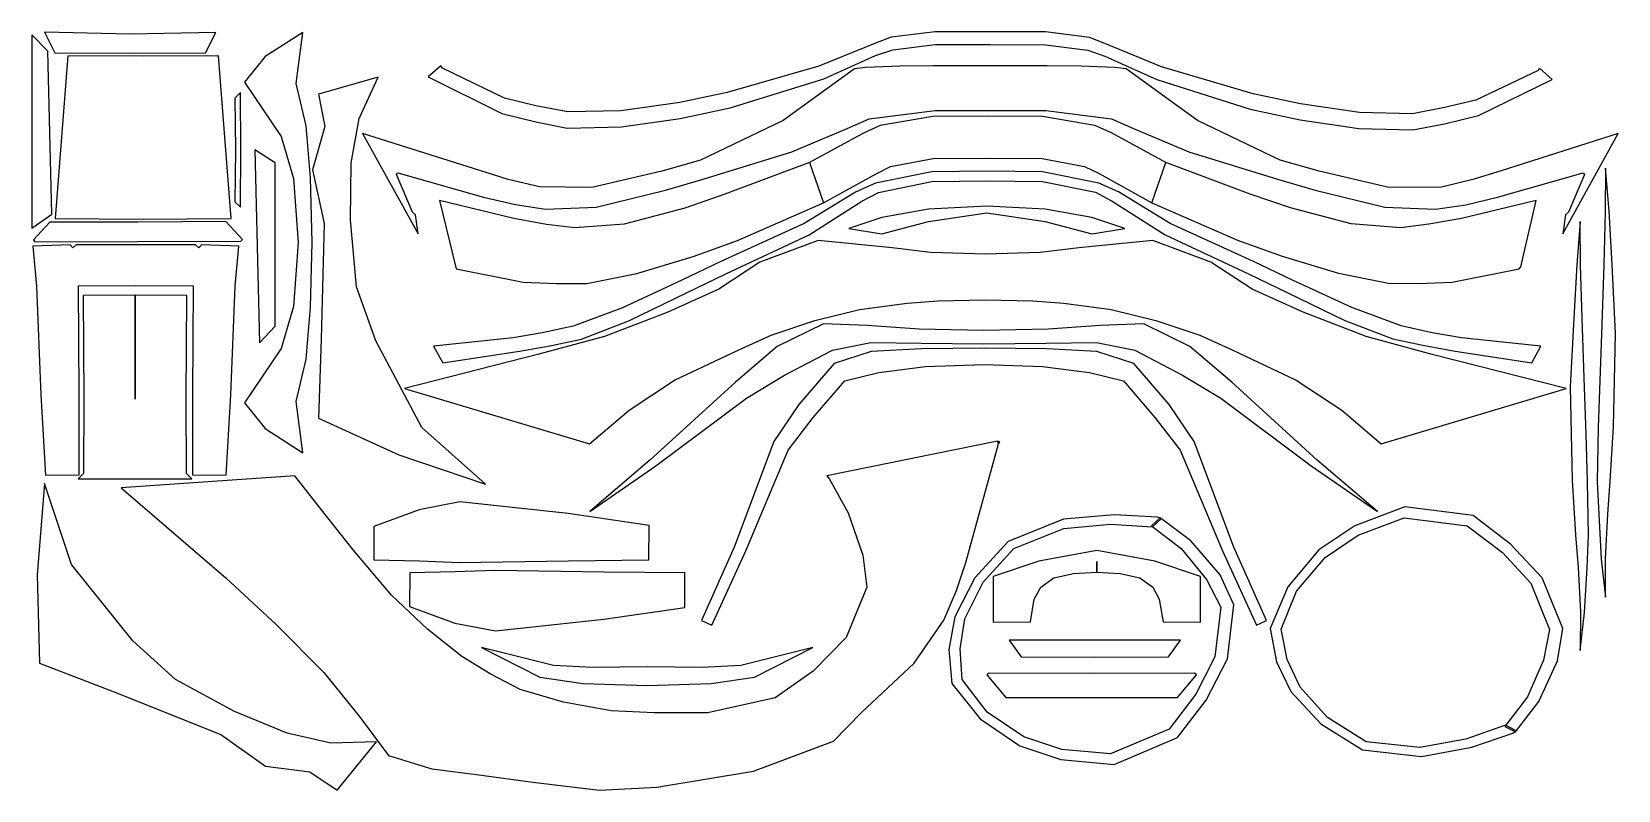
# Model space of a CAD drawing. Extents: x 2 to 1200, y 26 to 599.
import ezdxf

# ---------------------------------------------------------------- set-up
doc = ezdxf.new("R2010")
doc.units = 0

msp = doc.modelspace()

# ---------------------------------------------------------------- linework, layer by layer
at = {"layer": 'CutLine', "color": 8, "linetype": 'CONTINUOUS'}
for p, q in [((13.727747, 584.276398), (1.503684, 596.600555)), ((1.503684, 596.600555), (1.503684, 450.713719)), ((75.880804, 597.217521), (11.192014, 598.532103)), ((11.192014, 598.532103), (18.850086, 582.954346)), ((140.570117, 598.49616), (75.880804, 597.217521)), ((132.903985, 582.924183), (140.570117, 598.49616)), ((206.417479, 598.492858), (177.89334, 580.316329)), ((201.33464, 559.926427), (206.417479, 598.492858)), ((639.24277, 590.432877), (596.348492, 573.022137)), ((650.94867, 594.835082), (639.24277, 590.432877)), ((684.214959, 598.972755), (650.94867, 594.835082)), ((652.251388, 585.300574), (684.114135, 589.374657)), ((684.114135, 589.374657), (725.877509, 589.294432)), ((725.898432, 598.936961), (684.214959, 598.972755)), ((725.877509, 589.294432), (767.640673, 589.192017)), ((767.581822, 598.790463), (725.898432, 598.936961)), ((800.829707, 594.507299), (767.581822, 598.790463)), ((767.640673, 589.192017), (799.485292, 584.978259)), ((812.516257, 590.053929), (800.829707, 594.507299)), ((855.333942, 572.455718), (812.516257, 590.053929)), ((16.620349, 461.081245), (13.727747, 584.276398)), ((18.850044, 582.954346), (75.876818, 582.815044)), ((28.694788, 580.694134), (19.143574, 457.835732)), ((85.711506, 580.564833), (28.684731, 580.704135)), ((75.876818, 582.815044), (132.903985, 582.924183)), ((142.738672, 580.673972), (85.711506, 580.564833)), ((152.261577, 457.821231), (142.738672, 580.673972)), ((177.89334, 580.316329), (162.379914, 560.875463)), ((599.99429, 563.32767), (639.234108, 580.957168)), ((639.234108, 580.957168), (652.251388, 585.300574)), ((799.485292, 584.978259), (812.483485, 580.577948)), ((812.483485, 580.577948), (851.645792, 562.777292)), ((263.345901, 564.628279), (218.243289, 551.695307)), ((249.04745, 533.317737), (263.345901, 564.628279)), ((310.749099, 573.28415), (301.08755, 564.864942)), ((301.08755, 564.864942), (356.737854, 537.282787)), ((311.796445, 571.443367), (310.749099, 573.28415)), ((358.677581, 548.894751), (311.796445, 571.443367)), ((596.348492, 573.022137), (527.126149, 553.023648)), ((623.360558, 570.911983), (569.418026, 531.802897)), ((631.676682, 571.869311), (623.360558, 570.911983)), ((657.682484, 573.011493), (631.676682, 571.869311)), ((683.002623, 573.157023), (657.682484, 573.011493)), ((725.949396, 573.142253), (683.002623, 573.157023)), ((768.896168, 573.157009), (725.949396, 573.142253)), ((794.216142, 573.011482), (768.896168, 573.157009)), ((820.221931, 571.869309), (794.216142, 573.011482)), ((828.538172, 570.911983), (820.221931, 571.869309)), ((882.480589, 531.802563), (828.538172, 570.911983)), ((924.468215, 552.154531), (855.333942, 572.455718)), ((1139.894575, 569.607603), (1092.908801, 547.286089)), ((1140.950791, 571.443367), (1139.894575, 569.607603)), ((1150.570291, 562.97732), (1140.950791, 571.443367)), ((159.318604, 553.011623), (155.072278, 548.911259)), ((159.638969, 509.684185), (159.318604, 553.011623)), ((162.379914, 560.875463), (189.920907, 519.771024)), ((208.819245, 527.78547), (201.33464, 559.926427)), ((218.243289, 551.695307), (222.930778, 527.269069)), ((527.126149, 553.023648), (491.337138, 545.516803)), ((529.273381, 541.411884), (599.99429, 563.32767)), ((851.645792, 562.777292), (922.270188, 540.552273)), ((960.224038, 544.491166), (924.468215, 552.154531)), ((1094.786114, 535.667164), (1150.570291, 562.97732)), ((155.072278, 548.911259), (155.371519, 509.684166)), ((382.410194, 543.123419), (358.677581, 548.894751)), ((406.601897, 538.361307), (382.410194, 543.123419)), ((491.337138, 545.516803), (446.580818, 539.252006)), ((491.520951, 533.474289), (529.273381, 541.411884)), ((684.101827, 539.495612), (725.949392, 539.557124)), ((725.949392, 539.557124), (767.796796, 539.495605)), ((922.270188, 540.552273), (959.987547, 532.449553)), ((1004.952497, 538.030384), (960.224038, 544.491166)), ((1069.14072, 541.620517), (1044.927155, 536.964565)), ((1092.908801, 547.286089), (1069.14072, 541.620517)), ((212.215581, 488.50769), (208.819245, 527.78547)), ((243.02377, 499.934868), (249.04745, 533.317737)), ((356.737854, 537.282787), (382.460032, 530.880016)), ((382.460032, 530.880016), (406.159781, 526.205708)), ((446.580818, 539.252006), (406.601897, 538.361307)), ((447.180997, 527.080891), (491.520951, 533.474289)), ((569.418026, 531.802897), (506.846169, 501.987992)), ((617.728906, 525.816518), (634.387288, 533.28208)), ((642.708899, 528.184404), (630.140323, 522.457889)), ((634.387288, 533.28208), (684.101827, 539.495612)), ((682.446794, 534.822913), (642.708899, 528.184404)), ((723.844951, 535.155894), (682.446794, 534.822913)), ((765.243223, 534.837439), (723.844951, 535.155894)), ((804.983294, 528.212881), (765.243223, 534.837439)), ((767.796796, 539.495605), (817.511335, 533.282074)), ((817.553868, 522.490803), (804.983294, 528.212881)), ((817.511335, 533.282074), (834.169742, 525.816512)), ((945.052504, 501.987641), (882.480589, 531.802563)), ((959.987547, 532.449553), (1004.298998, 525.862016)), ((1044.927155, 536.964565), (1004.952497, 538.030384)), ((1045.316042, 524.806792), (1069.036049, 529.377526)), ((1069.036049, 529.377526), (1094.786114, 535.667164)), ((189.920907, 519.771024), (199.318762, 488.001966)), ((222.930778, 527.269069), (213.606375, 494.756483)), ((340.181983, 494.036058), (251.576678, 521.993106)), ((251.576678, 521.993106), (293.47201, 446.27609)), ((406.159781, 526.205708), (447.180997, 527.080891)), ((575.934183, 508.357169), (617.728906, 525.816518)), ((630.140323, 522.457889), (589.215548, 500.13706)), ((858.486614, 500.184399), (817.553868, 522.490803)), ((834.169742, 525.816512), (875.964448, 508.357159)), ((1004.298998, 525.862016), (1045.316042, 524.806792)), ((1200.441091, 522.03475), (1111.888407, 493.997489)), ((1158.597222, 446.30274), (1200.441091, 522.03475)), ((155.371519, 509.684166), (155.072243, 470.456751)), ((159.318604, 466.356585), (159.638969, 509.684185)), ((185.474848, 499.892771), (170.078452, 509.887259)), ((170.078452, 509.887259), (173.542556, 364.066879)), ((508.986663, 487.562411), (575.934183, 508.357169)), ((875.964448, 508.357159), (942.911918, 487.562047)), ((185.474848, 376.671499), (185.474848, 499.892771)), ((213.606375, 494.756483), (222.430175, 454.14471)), ((242.48526, 456.983083), (243.02377, 499.934868)), ((277.185462, 491.100023), (278.245367, 492.36629)), ((278.245367, 492.36629), (342.911294, 474.007862)), ((361.498726, 487.391759), (340.181983, 494.036058)), ((477.610517, 493.774809), (424.751718, 481.294966)), ((506.846169, 501.987992), (477.610517, 493.774809)), ((589.215548, 500.13706), (525.324232, 476.184155)), ((599.777543, 469.613177), (639.559043, 491.751684)), ((681.68569, 493.089585), (639.052574, 484.593471)), ((639.559043, 491.751684), (650.516315, 497.052403)), ((650.516315, 497.052403), (682.633803, 503.094667)), ((723.477828, 493.713626), (681.68569, 493.089585)), ((682.633803, 503.094667), (723.850348, 503.492823)), ((765.270082, 493.108517), (723.477828, 493.713626)), ((723.850348, 503.492823), (765.067191, 503.109138)), ((765.067191, 503.109138), (797.186952, 497.07816)), ((807.907026, 484.631608), (765.270082, 493.108517)), ((797.186952, 497.07816), (808.145948, 491.78129)), ((808.145948, 491.78129), (847.935408, 469.656789)), ((922.386377, 476.253959), (858.486614, 500.184399)), ((974.288195, 493.774719), (945.052504, 501.987641)), ((1027.173496, 481.288249), (974.288195, 493.774719)), ((1111.888407, 493.997489), (1090.574453, 487.347648)), ((1109.19105, 473.967477), (1173.839669, 492.386358)), ((1173.839669, 492.386358), (1174.900814, 491.121127)), ((1190.85149, 495.921816), (1190.580568, 463.220541)), ((1193.539808, 463.365877), (1190.85149, 495.921816)), ((199.318762, 488.001966), (202.813826, 439.746477)), ((213.328893, 439.746476), (212.215581, 488.50769)), ((289.262108, 462.642368), (277.185462, 491.100023)), ((385.292753, 481.729837), (361.498726, 487.391759)), ((424.751718, 481.294966), (385.292753, 481.729837)), ((480.499083, 479.226298), (508.986663, 487.562411)), ((639.052574, 484.593471), (624.113238, 477.880175)), ((641.488448, 477.660014), (681.71716, 485.736264)), ((681.71716, 485.736264), (723.479333, 486.353267)), ((723.479333, 486.353267), (765.241945, 485.75549)), ((765.241945, 485.75549), (805.474284, 477.697042)), ((822.849534, 477.925024), (807.907026, 484.631608)), ((942.911918, 487.562047), (971.399621, 479.226209)), ((1066.771039, 481.689468), (1027.173496, 481.288249)), ((1090.574453, 487.347648), (1066.771039, 481.689468)), ((1174.900814, 491.121127), (1162.827934, 462.661554)), ((155.072243, 470.456751), (159.318604, 466.356585)), ((365.801233, 457.937564), (309.550292, 471.547705)), ((309.550292, 471.547705), (322.324868, 419.891808)), ((342.911294, 474.007862), (366.975903, 468.354311)), ((366.975903, 468.354311), (389.767456, 465.02389)), ((427.990872, 466.407283), (480.499083, 479.226298)), ((525.324232, 476.184155), (495.033208, 465.79543)), ((534.937414, 441.390882), (599.777543, 469.613177)), ((624.113238, 477.880175), (585.165827, 454.174605)), ((589.013288, 445.611108), (628.931993, 470.922542)), ((628.931993, 470.922542), (641.488448, 477.660014)), ((805.474284, 477.697042), (818.033754, 470.965233)), ((818.033754, 470.965233), (857.963802, 445.671742)), ((861.807486, 454.236943), (822.849534, 477.925024)), ((847.935408, 469.656789), (912.785399, 441.45731)), ((952.680963, 465.875873), (922.386377, 476.253959)), ((971.399621, 479.226209), (1023.931911, 466.401459)), ((1062.304162, 464.982036), (1085.128263, 468.305847)), ((1138.348799, 471.547705), (1082.08428, 458.005289)), ((1085.128263, 468.305847), (1109.19105, 473.967477)), ((1126.927456, 421.415362), (1138.348799, 471.547705)), ((1.503684, 450.713719), (16.620349, 461.081245)), ((19.143574, 457.835732), (85.702498, 457.419704)), ((148.250697, 455.635615), (81.691618, 455.234088)), ((85.702498, 457.419704), (152.261577, 457.821231)), ((160.671742, 442.12057), (148.250697, 455.635615)), ((247.023841, 406.392804), (242.48526, 456.983083)), ((291.434377, 460.580091), (289.262108, 462.642368)), ((293.47201, 446.27609), (291.434377, 460.580091)), ((390.489724, 453.46891), (365.801233, 457.937564)), ((389.767456, 465.02389), (427.990872, 466.407283)), ((495.033208, 465.79543), (449.128293, 453.692343)), ((643.910688, 458.730016), (618.87123, 450.424787)), ((679.087546, 464.908941), (643.910688, 458.730016)), ((723.25399, 467.145645), (679.087546, 464.908941)), ((679.234386, 455.551086), (723.253992, 462.051072)), ((767.420275, 464.908972), (723.25399, 467.145645)), ((723.253992, 462.051072), (767.273463, 455.550837)), ((802.597291, 458.730025), (767.420275, 464.908972)), ((827.636596, 450.424787), (802.597291, 458.730025)), ((998.590166, 453.788976), (952.680963, 465.875873)), ((1023.931911, 466.401459), (1062.304162, 464.982036)), ((1082.08428, 458.005289), (1057.348072, 453.557752)), ((1160.65507, 460.600435), (1158.597222, 446.30274)), ((1162.827934, 462.661554), (1160.65507, 460.600435)), ((1190.580568, 463.220541), (1189.42701, 422.772848)), ((1195.730986, 423.082173), (1193.539808, 463.365877)), ((15.131395, 455.234414), (2.790232, 441.681005)), ((81.691618, 455.234088), (15.131395, 455.234414)), ((222.430175, 454.14471), (220.337238, 366.81779)), ((411.975115, 450.855603), (390.489724, 453.46891)), ((449.128293, 453.692343), (411.975115, 450.855603)), ((585.165827, 454.174605), (522.239898, 425.289947)), ((525.979838, 415.974151), (589.013288, 445.611108)), ((618.87123, 450.424787), (643.863015, 446.273264)), ((643.863015, 446.273264), (679.234386, 455.551086)), ((767.273463, 455.550837), (802.644925, 446.273229)), ((802.644925, 446.273229), (827.636596, 450.424787)), ((857.963802, 445.671742), (921.010671, 416.063214)), ((924.746504, 425.380709), (861.807486, 454.236943)), ((1035.809504, 450.95308), (998.590166, 453.788976)), ((1057.348072, 453.557752), (1035.809504, 450.95308)), ((1171.718629, 455.561141), (1169.030204, 423.005537)), ((1171.989284, 422.860207), (1171.718629, 455.561141)), ((30.524339, 437.887516), (2.384667, 437.099202)), ((2.384667, 437.099202), (4.990412, 406.799431)), ((2.790232, 441.681005), (3.879228, 440.241259)), ((3.879228, 440.241259), (81.734808, 440.625567)), ((32.559897, 435.685494), (30.524339, 437.887516)), ((35.049498, 438.003948), (32.559897, 435.685494)), ((80.175109, 437.908346), (35.049498, 438.003948)), ((125.300882, 438.003945), (80.175109, 437.908346)), ((81.734808, 440.625567), (159.592001, 440.671087)), ((127.790645, 435.685498), (125.300882, 438.003945)), ((129.826039, 437.887527), (127.790645, 435.685498)), ((157.965874, 437.099207), (129.826039, 437.887527)), ((155.359972, 406.79943), (157.965874, 437.099207)), ((159.592001, 440.671087), (160.671742, 442.12057)), ((202.813826, 439.746477), (199.31854, 391.491008)), ((212.215359, 390.985278), (213.328893, 439.746476)), ((501.342192, 429.308611), (534.937414, 441.390882)), ((595.731124, 441.240549), (551.764454, 424.85643)), ((651.708598, 435.63987), (595.731124, 441.240549)), ((680.817641, 432.193094), (651.708598, 435.63987)), ((722.217619, 430.996977), (680.817641, 432.193094)), ((763.617584, 432.193328), (722.217619, 430.996977)), ((792.726671, 435.639932), (763.617584, 432.193328)), ((848.704207, 441.239983), (792.726671, 435.639932)), ((892.670104, 424.853885), (848.704207, 441.239983)), ((912.785399, 441.45731), (946.384845, 429.386848)), ((322.324868, 419.891808), (372.809944, 409.799195)), ((458.657508, 416.459619), (501.342192, 429.308611)), ((522.239898, 425.289947), (492.762277, 411.268908)), ((551.764454, 424.85643), (520.684942, 404.462103)), ((923.748716, 404.458124), (892.670104, 424.853885)), ((954.230424, 411.372922), (924.746504, 425.380709)), ((946.384845, 429.386848), (989.074078, 416.552894)), ((1074.935931, 409.899866), (1125.433178, 419.913189)), ((1125.433178, 419.913189), (1126.927456, 421.415362)), ((1169.030204, 423.005537), (1166.839153, 382.721799)), ((1173.143292, 382.41247), (1171.989284, 422.860207)), ((1189.42701, 422.772848), (1187.698218, 370.535883)), ((1198.465242, 371.064082), (1195.730986, 423.082173)), ((372.809944, 409.799195), (398.160389, 408.713123)), ((398.160389, 408.713123), (420.955721, 408.88603)), ((420.955721, 408.88603), (458.657508, 416.459619)), ((492.762277, 411.268908), (447.94758, 390.477617)), ((496.368057, 401.697674), (525.979838, 415.974151)), ((921.010671, 416.063214), (950.628911, 401.800083)), ((999.055801, 390.601163), (954.230424, 411.372922)), ((989.074078, 416.552894), (1026.778502, 408.992599)), ((1026.778502, 408.992599), (1049.574365, 408.822709)), ((1049.574365, 408.822709), (1074.935931, 409.899866)), ((4.990412, 406.799431), (8.411709, 324.751751)), ((36.846929, 407.104972), (80.175111, 407.300415)), ((37.459393, 324.84719), (36.846929, 407.104972)), ((79.61959, 399.964168), (40.391713, 399.796994)), ((40.391713, 399.796994), (40.96809, 321.599478)), ((118.822402, 399.796994), (79.594201, 399.964168)), ((79.594201, 399.964168), (79.607057, 321.53327)), ((79.607057, 321.53327), (79.61959, 399.964168)), ((80.175111, 407.300415), (123.503454, 407.104976)), ((118.246024, 321.599466), (118.822402, 399.796994)), ((123.503454, 407.104976), (122.891157, 324.847178)), ((151.938839, 324.751765), (155.359972, 406.79943)), ((261.448876, 365.415823), (247.023841, 406.392804)), ((453.112851, 380.728326), (496.368057, 401.697674)), ((520.684942, 404.462103), (482.077358, 387.04006)), ((686.37949, 395.627018), (722.217716, 396.328492)), ((722.217716, 396.328492), (758.056214, 395.633271)), ((962.354286, 387.031621), (923.748716, 404.458124)), ((950.628911, 401.800083), (993.893595, 380.850183)), ((199.31854, 391.491008), (189.920894, 359.721867)), ((208.819242, 351.707445), (212.215359, 390.985278)), ((447.94758, 390.477617), (410.666488, 376.625945)), ((482.077358, 387.04006), (434.460364, 368.730876)), ((593.333183, 380.783892), (627.126048, 389.245148)), ((627.126048, 389.245148), (663.017487, 393.88758)), ((663.017487, 393.88758), (686.37949, 395.627018)), ((758.056214, 395.633271), (781.418566, 393.897696)), ((781.418566, 393.897696), (817.310323, 389.259038)), ((817.310323, 389.259038), (851.103151, 380.798155)), ((1009.968523, 368.714772), (962.354286, 387.031621)), ((1036.443959, 376.723995), (999.055801, 390.601163)), ((173.542556, 364.066879), (185.474848, 376.671499)), ((410.666488, 376.625945), (387.335002, 371.549401)), ((416.955388, 366.76862), (453.112851, 380.728326)), ((560.257407, 369.814129), (593.333183, 380.783892)), ((599.77591, 378.441662), (564.908846, 361.193527)), ((632.743652, 376.962708), (599.77591, 378.441662)), ((672.084326, 374.394992), (632.743652, 376.962708)), ((720.842756, 373.166193), (672.084326, 374.394992)), ((769.601198, 374.3949), (720.842756, 373.166193)), ((808.941816, 376.962941), (769.601198, 374.3949)), ((841.909577, 378.441857), (808.941816, 376.962941)), ((876.776356, 361.193305), (841.909577, 378.441857)), ((851.103151, 380.798155), (884.178519, 369.827202)), ((993.893595, 380.850183), (1030.118737, 366.881208)), ((1059.817511, 371.622315), (1036.443959, 376.723995)), ((1166.839153, 382.721799), (1164.105325, 330.703716)), ((1174.872343, 330.17537), (1173.143292, 382.41247)), ((189.920894, 359.721867), (162.379913, 318.617385)), ((220.337238, 366.81779), (218.243289, 307.136003)), ((296.244408, 300.045844), (261.448876, 365.415823)), ((365.317677, 367.685994), (305.182551, 361.453225)), ((305.182551, 361.453225), (312.151971, 348.79686)), ((387.335002, 371.549401), (365.317677, 367.685994)), ((370.100531, 357.617546), (393.053956, 361.769869)), ((434.460364, 368.730876), (384.71733, 355.290797)), ((393.053956, 361.769869), (416.955388, 366.76862)), ((564.908846, 361.193527), (533.239014, 334.282611)), ((535.298063, 358.323335), (560.257407, 369.814129)), ((606.615636, 358.502839), (635.512669, 364.197143)), ((635.512669, 364.197143), (673.563609, 363.760198)), ((673.563609, 363.760198), (720.842767, 363.225264)), ((721.208465, 359.903315), (673.928603, 359.4346)), ((720.842767, 363.225264), (768.121787, 363.760164)), ((768.488184, 359.434293), (721.208465, 359.903315)), ((768.121787, 363.760164), (806.172662, 364.19737)), ((806.172662, 364.19737), (835.069818, 358.502861)), ((908.445992, 334.28216), (876.776356, 361.193305)), ((884.178519, 369.827202), (909.135601, 358.328312)), ((1059.708959, 355.265434), (1009.968523, 368.714772)), ((1030.118737, 366.881208), (1054.074142, 361.854393)), ((1054.074142, 361.854393), (1077.060054, 357.671742)), ((1081.857242, 367.733439), (1059.817511, 371.622315)), ((1141.986204, 361.438463), (1081.857242, 367.733439)), ((1134.99702, 348.79686), (1141.986204, 361.438463)), ((1187.698218, 370.535883), (1186.501926, 335.410762)), ((1197.672847, 335.548799), (1198.465242, 371.064082)), ((201.334717, 319.566487), (208.819242, 351.707445)), ((384.71733, 355.290797), (283.294141, 329.454103)), ((312.151971, 348.79686), (370.100531, 357.617546)), ((487.322521, 335.840598), (535.298063, 358.323335)), ((570.474489, 339.587069), (606.615636, 358.502839)), ((607.945378, 348.283741), (581.280348, 317.413609)), ((635.925349, 357.480743), (607.945378, 348.283741)), ((673.928603, 359.4346), (635.925349, 357.480743)), ((806.491393, 357.480743), (768.488184, 359.434293)), ((834.471459, 348.283519), (806.491393, 357.480743)), ((861.136598, 317.413818), (834.471459, 348.283519)), ((835.069818, 358.502861), (871.210592, 339.586928)), ((909.135601, 358.328312), (957.104902, 335.83918)), ((1161.090965, 329.454103), (1059.708959, 355.265434)), ((1077.060054, 357.671742), (1134.99702, 348.79686)), ((452.917546, 313.045289), (487.322521, 335.840598)), ((541.54839, 322.265594), (570.474489, 339.587069)), ((615.979545, 335.175863), (641.584459, 341.527216)), ((641.584459, 341.527216), (677.011043, 346.060164)), ((677.011043, 346.060164), (721.208455, 347.565623)), ((721.208455, 347.565623), (765.405704, 346.060093)), ((765.405704, 346.060093), (800.832457, 341.527212)), ((800.832457, 341.527212), (826.437232, 335.175895)), ((871.210592, 339.586928), (900.136723, 322.264977)), ((957.104902, 335.83918), (991.50552, 313.037281)), ((8.411709, 324.751751), (11.932096, 263.962482)), ((37.249206, 264.380264), (37.459393, 324.84719)), ((122.891157, 324.847178), (123.101341, 264.380256)), ((148.418286, 263.962487), (151.938839, 324.751765)), ((283.294141, 329.454103), (423.046974, 287.595834)), ((533.239014, 334.282611), (468.695098, 275.422996)), ((592.126451, 307.540809), (615.979545, 335.175863)), ((826.437232, 335.175895), (850.290545, 307.540964)), ((972.98922, 275.421791), (908.445992, 334.28216)), ((1021.3696, 287.579013), (1161.090965, 329.454103)), ((1164.105325, 330.703716), (1164.8974, 295.188385)), ((1176.068158, 295.05026), (1174.872343, 330.17537)), ((1186.501926, 335.410762), (1185.287573, 299.903174)), ((1196.88623, 300.47197), (1197.672847, 335.548799)), ((40.96809, 321.599478), (40.746547, 265.197534)), ((118.467568, 265.197522), (118.246024, 321.599466)), ((162.379913, 318.617385), (177.893324, 299.17653)), ((206.417479, 280.999975), (201.334717, 319.566487)), ((423.046974, 287.595834), (452.917546, 313.045289)), ((473.247264, 271.115863), (541.54839, 322.265594)), ((581.280348, 317.413609), (562.420491, 289.466185)), ((879.996515, 289.466107), (861.136598, 317.413818)), ((900.136723, 322.264977), (968.437036, 271.114792)), ((991.50552, 313.037281), (1021.3696, 287.579013)), ((218.243289, 307.136003), (278.814113, 279.378007)), ((344.506692, 257.272371), (296.244408, 300.045844)), ((573.038134, 282.790465), (592.126451, 307.540809)), ((850.290545, 307.540964), (869.379116, 282.79042)), ((1185.287573, 299.903174), (1184.5212, 258.882662)), ((1194.32696, 259.363424), (1196.88623, 300.47197)), ((177.893324, 299.17653), (206.417479, 280.999975)), ((562.420491, 289.466185), (532.384726, 209.596344)), ((731.347288, 289.579956), (602.398942, 263.511173)), ((733.101846, 289.155331), (731.347288, 289.579956)), ((732.179617, 287.678843), (733.101846, 289.155331)), ((910.033016, 209.596947), (879.996515, 289.466107)), ((1164.8974, 295.188385), (1165.683702, 260.111524)), ((1177.282353, 259.542629), (1176.068158, 295.05026)), ((278.814113, 279.378007), (344.506692, 257.272371)), ((541.10809, 206.86293), (573.038134, 282.790465)), ((707.48785, 198.135655), (732.179617, 287.678843)), ((869.379116, 282.79042), (901.309628, 206.863399)), ((11.932096, 263.962482), (37.249206, 264.380264)), ((40.746547, 265.197534), (36.66232, 261.209957)), ((122.550027, 261.209949), (118.465797, 265.197523)), ((123.101341, 264.380256), (148.418286, 263.962487)), ((468.695098, 275.422996), (423.287621, 236.635538)), ((423.287621, 236.635538), (473.247264, 271.115863)), ((968.437036, 271.114792), (1018.396348, 236.633996)), ((1018.396348, 236.633996), (972.98922, 275.421791)), ((11.16846, 257.78282), (5.708683, 188.6861)), ((31.559914, 196.602935), (11.16846, 257.78282)), ((36.66232, 261.209957), (79.606174, 261.236088)), ((200.335655, 263.511173), (69.090746, 254.454067)), ((69.090746, 254.454067), (148.369811, 186.123781)), ((79.60326, 261.23617), (122.550027, 261.209949)), ((220.544352, 237.72185), (200.335655, 263.511173)), ((602.398942, 263.511173), (604.421473, 261.021303)), ((604.421473, 261.021303), (618.530438, 235.66335)), ((1165.683702, 260.111524), (1168.242765, 219.002979)), ((1178.048354, 218.521977), (1177.282353, 259.542629)), ((1184.5212, 258.882662), (1185.665809, 234.632548)), ((1192.549775, 234.670229), (1194.32696, 259.363424)), ((324.928324, 243.789132), (294.246307, 237.824505)), ((406.829112, 235.029503), (324.928324, 243.789132)), ((1039.119708, 240.091481), (1001.426142, 225.711797)), ((1090.78769, 233.475261), (1039.119708, 240.091481)), ((244.50002, 207.569661), (220.544352, 237.72185)), ((294.246307, 237.824505), (259.962663, 225.282506)), ((468.064784, 225.9785), (406.829112, 235.029503)), ((618.530438, 235.66335), (629.640353, 203.474376)), ((781.080433, 230.748637), (739.510314, 213.813828)), ((819.43987, 234.151881), (781.080433, 230.748637)), ((852.14548, 232.19646), (819.43987, 234.151881)), ((854.293772, 231.833649), (847.686878, 225.609667)), ((848.510894, 225.005226), (855.182196, 231.161188)), ((855.182196, 231.161188), (852.14548, 232.19646)), ((877.451389, 214.397787), (854.293772, 231.833649)), ((1003.987455, 218.585762), (1038.661466, 231.813516)), ((1038.661466, 231.813516), (1086.191101, 225.727576)), ((1119.083763, 211.997404), (1090.78769, 233.475261)), ((1185.665809, 234.632548), (1187.531646, 200.631388)), ((1190.761223, 200.790669), (1192.549775, 234.670229)), ((259.962663, 225.282506), (260.060871, 199.948548)), ((467.847435, 199.948548), (468.064784, 225.9785)), ((743.749705, 208.730965), (781.491688, 223.772082)), ((781.491688, 223.772082), (816.778636, 226.902599)), ((816.778636, 226.902599), (848.510894, 225.005226)), ((847.686878, 225.609667), (870.138925, 208.73235)), ((1001.426142, 225.711797), (974.280359, 207.540351)), ((979.015697, 201.870171), (1003.987455, 218.585762)), ((1086.191101, 225.727576), (1112.902856, 205.678611)), ((1168.242765, 219.002979), (1170.019719, 194.309809)), ((1176.903846, 194.272153), (1178.048354, 218.521977)), ((273.504845, 173.312069), (244.50002, 207.569661)), ((532.384726, 209.596344), (507.741711, 154.120398)), ((515.329585, 150.585067), (541.10809, 206.86293)), ((739.510314, 213.813828), (714.277124, 186.361364)), ((720.524987, 183.146746), (743.749705, 208.730965)), ((806.376365, 207.209277), (762.615499, 199.149369)), ((850.137072, 199.14904), (806.376365, 207.209277)), ((870.138925, 208.73235), (889.34894, 185.281679)), ((899.491458, 188.605174), (877.451389, 214.397787)), ((901.309628, 206.863399), (927.088551, 150.585737)), ((934.676487, 154.121208), (910.033016, 209.596947)), ((974.280359, 207.540351), (950.790134, 179.755787)), ((1112.902856, 205.678611), (1134.245737, 182.378037)), ((1143.026706, 186.350962), (1119.083763, 211.997404)), ((78.02068, 138.936987), (31.559914, 196.602935)), ((260.060871, 199.948548), (294.458401, 199.203446)), ((294.458401, 199.203446), (324.849712, 198.091957)), ((351.937725, 192.040619), (321.546429, 190.929249)), ((324.849712, 198.091957), (406.959664, 199.308208)), ((434.047702, 190.824537), (351.937725, 192.040619)), ((406.959664, 199.308208), (467.847435, 199.948548)), ((629.640353, 203.474376), (632.614087, 179.380081)), ((700.369915, 176.973425), (707.48785, 198.135655)), ((762.615499, 199.149369), (727.984616, 187.405697)), ((806.322058, 190.649876), (806.376364, 198.824341)), ((806.376364, 198.824341), (806.430667, 190.649876)), ((884.768102, 187.405697), (850.137072, 199.14904)), ((957.407202, 176.310848), (979.015697, 201.870171)), ((1170.019719, 194.309809), (1171.808575, 160.43024)), ((1175.038313, 160.27097), (1176.903846, 194.272153)), ((1187.531646, 200.631388), (1190.85149, 171.803149)), ((1190.85149, 171.803149), (1190.761223, 200.790669)), ((5.708683, 188.6861), (7.457733, 122.080859)), ((148.369811, 186.123781), (186.226638, 151.168585)), ((287.1489, 190.184095), (287.05071, 164.850031)), ((321.546429, 190.929249), (287.1489, 190.184095)), ((494.935452, 190.184095), (434.047702, 190.824537)), ((495.15283, 164.154131), (494.935452, 190.184095)), ((714.277124, 186.361364), (699.088597, 156.89508)), ((706.738199, 155.566245), (720.524987, 183.146746)), ((727.984616, 187.405697), (728.027036, 153.000124)), ((763.979072, 179.333749), (773.829607, 186.569015)), ((773.829607, 186.569015), (788.71437, 189.658854)), ((788.71437, 189.658854), (806.322058, 190.649876)), ((806.430667, 190.649876), (824.038193, 189.658847)), ((824.038193, 189.658847), (838.923115, 186.569005)), ((838.923115, 186.569005), (848.773652, 179.333741)), ((884.725698, 153.000124), (884.768102, 187.405697)), ((889.34894, 185.281679), (900.000326, 164.337699)), ((909.908146, 166.146215), (899.491458, 188.605174)), ((1134.245737, 182.378037), (1148.58113, 147.305653)), ((1158.610871, 148.224921), (1143.026706, 186.350962)), ((300.510934, 147.601705), (273.504845, 173.312069)), ((632.614087, 179.380081), (616.870731, 141.49319)), ((690.777901, 154.465409), (700.369915, 176.973425)), ((756.177615, 153.086528), (759.144028, 170.386737)), ((759.144028, 170.386737), (763.979072, 179.333749)), ((848.773652, 179.333741), (853.608698, 170.38673)), ((853.608698, 170.38673), (856.574955, 153.08652)), ((950.790134, 179.755787), (937.382475, 148.224921)), ((945.793555, 147.553526), (957.407202, 176.310848)), ((287.05071, 164.850031), (321.334358, 152.30819)), ((433.917154, 155.103098), (495.15283, 164.154131)), ((699.088597, 156.89508), (694.607531, 132.332372)), ((900.000326, 164.337699), (895.611409, 126.703912)), ((905.136772, 125.23538), (909.908146, 166.146215)), ((1171.808575, 160.43024), (1171.718629, 131.442716)), ((1171.718629, 131.442716), (1175.038313, 160.27097)), ((186.226638, 151.168585), (222.222486, 115.017467)), ((326.5467, 127.081176), (300.510934, 147.601705)), ((321.334358, 152.30819), (352.016061, 146.343581)), ((352.016061, 146.343581), (433.917154, 155.103098)), ((507.741711, 154.120398), (515.329585, 150.585067)), ((668.300791, 121.863171), (690.777901, 154.465409)), ((703.011976, 132.76071), (706.738199, 155.566245)), ((728.027036, 153.000124), (756.177615, 153.086528)), ((856.574955, 153.08652), (884.725698, 153.000124)), ((927.088551, 150.585737), (934.676487, 154.121208)), ((937.382475, 148.224921), (942.139876, 122.969099)), ((950.350329, 124.813646), (945.793555, 147.553526)), ((1148.58113, 147.305653), (1143.946651, 124.270628)), ((1154.609124, 123.793461), (1158.610871, 148.224921)), ((110.044419, 109.5827), (78.02068, 138.936987)), ((395.920711, 120.133213), (341.345727, 133.786647)), ((341.345727, 133.786647), (385.474557, 111.40964)), ((591.884484, 133.786647), (537.309497, 120.133225)), ((547.755661, 111.409688), (591.884484, 133.786647)), ((616.870731, 141.49319), (592.108394, 116.015943)), ((694.607531, 132.332372), (696.808456, 106.726768)), ((704.730402, 109.632476), (703.011976, 132.76071)), ((804.92648, 139.306389), (740.130209, 139.285692)), ((740.130209, 139.285692), (749.329402, 126.886027)), ((869.720766, 139.285692), (804.928643, 139.306388)), ((860.542777, 126.860381), (869.720766, 139.285692)), ((7.457733, 122.080859), (63.169862, 100.575871)), ((347.818402, 114.007489), (326.5467, 127.081176)), ((425.201482, 118.771425), (395.920711, 120.133213)), ((537.309497, 120.133225), (508.028742, 118.771579)), ((628.658202, 84.698238), (668.300791, 121.863171)), ((749.329402, 126.886027), (804.938793, 126.446161)), ((804.938793, 126.446161), (860.546896, 126.859459)), ((895.611409, 126.703912), (881.311006, 98.527095)), ((888.961927, 94.100559), (905.136772, 125.23538)), ((942.139876, 122.969099), (953.053721, 100.512531)), ((960.065311, 103.847171), (950.350329, 124.813646)), ((1143.946651, 124.270628), (1131.74108, 96.522093)), ((1140.306537, 93.02885), (1154.609124, 123.793461)), ((154.791288, 85.546782), (110.044419, 109.5827)), ((222.222486, 115.017467), (248.828728, 82.060207)), ((370.607709, 102.127317), (347.818402, 114.007489)), ((385.474557, 111.40964), (418.259705, 106.642234)), ((466.615108, 119.319094), (425.201482, 118.771425)), ((508.028742, 118.771579), (466.615108, 119.319094)), ((514.970561, 106.642098), (547.755661, 111.409688)), ((592.108394, 116.015943), (563.434675, 95.692973)), ((723.641014, 85.051367), (704.730402, 109.632476)), ((724.592017, 114.404968), (723.305827, 113.231837)), ((723.305827, 113.231837), (737.642144, 95.971949)), ((802.447907, 114.089644), (724.592017, 114.404968)), ((880.304577, 114.378389), (802.447907, 114.089644)), ((867.234864, 95.971412), (881.589197, 113.206685)), ((881.589197, 113.206685), (880.304577, 114.378389)), ((63.169862, 100.575871), (144.307052, 68.216519)), ((403.483079, 92.474795), (370.607709, 102.127317)), ((418.259705, 106.642234), (466.615129, 105.042142)), ((466.615129, 105.042142), (514.970561, 106.642098)), ((696.808456, 106.726768), (718.192429, 79.955761)), ((737.642144, 95.971949), (802.438416, 95.992646)), ((802.440578, 95.992645), (867.232702, 95.971949)), ((881.311006, 98.527095), (860.965635, 72.040327)), ((953.053721, 100.512531), (975.598331, 76.208376)), ((980.753385, 80.98323), (960.065311, 103.847171)), ((1131.74108, 96.522093), (1114.647054, 74.234599)), ((194.505714, 69.179571), (154.791288, 85.546782)), ((439.282358, 85.980019), (403.483079, 92.474795)), ((471.952395, 84.525567), (439.282358, 85.980019)), ((512.416128, 84.344095), (471.952395, 84.525567)), ((563.434675, 95.692973), (512.416128, 84.344095)), ((607.433101, 62.980209), (628.658202, 84.698238)), ((751.320564, 66.235163), (723.641014, 85.051367)), ((867.474544, 65.81177), (888.961927, 94.100559)), ((1122.682896, 70.013814), (1140.306537, 93.02885)), ((248.828728, 82.060207), (271.02305, 52.239464)), ((718.192429, 79.955761), (748.282154, 59.501447)), ((860.965635, 72.040327), (816.817336, 53.41198)), ((975.598331, 76.208376), (1007.278082, 56.542365)), ((1009.996456, 62.577156), (980.753385, 80.98323)), ((1115.279157, 75.039174), (1085.222401, 64.688182)), ((1114.647054, 74.234599), (1122.682896, 70.013814)), ((1123.358616, 70.902494), (1115.279157, 75.039174)), ((144.307052, 68.216519), (178.193964, 44.157157)), ((227.573114, 61.61365), (194.505714, 69.179571)), ((261.983317, 62.47173), (227.573114, 61.61365)), ((232.381673, 26.067789), (261.983317, 62.47173)), ((547.049865, 40.337709), (607.433101, 62.980209)), ((779.864304, 56.840817), (751.320564, 66.235163)), ((819.482097, 45.561264), (867.474544, 65.81177)), ((1050.391497, 58.22603), (1009.996456, 62.577156)), ((1085.222401, 64.688182), (1050.391497, 58.22603)), ((1089.733187, 58.420299), (1120.712587, 69.088107)), ((1120.712587, 69.088107), (1123.358616, 70.902494)), ((271.02305, 52.239464), (303.972054, 42.281605)), ((748.282154, 59.501447), (779.311399, 49.288605)), ((779.311399, 49.288605), (819.482097, 45.561264)), ((816.817336, 53.41198), (779.864304, 56.840817)), ((1007.278082, 56.542365), (1051.869017, 51.395144)), ((1051.869017, 51.395144), (1089.733187, 58.420299)), ((178.193964, 44.157157), (211.756892, 39.96855)), ((211.756892, 39.96855), (232.381673, 26.067789)), ((303.972054, 42.281605), (337.619545, 37.974992)), ((337.619545, 37.974992), (380.164356, 32.051736)), ((473.970486, 28.364088), (547.049865, 40.337709)), ((380.164356, 32.051736), (430.593946, 25.982836)), ((430.593946, 25.982836), (473.970486, 28.364088))]:
    msp.add_line(p, q, dxfattribs=at)
at = {"layer": 'MountainLine', "color": 5, "linetype": 'CONTINUOUS'}
for p, q in [((589.215548, 500.13706), (599.777543, 469.613177)), ((847.935408, 469.656789), (858.486614, 500.184399)), ((732.179617, 287.678843), (731.347288, 289.579956))]:
    msp.add_line(p, q, dxfattribs=at)

doc.saveas('drawing.dxf')
